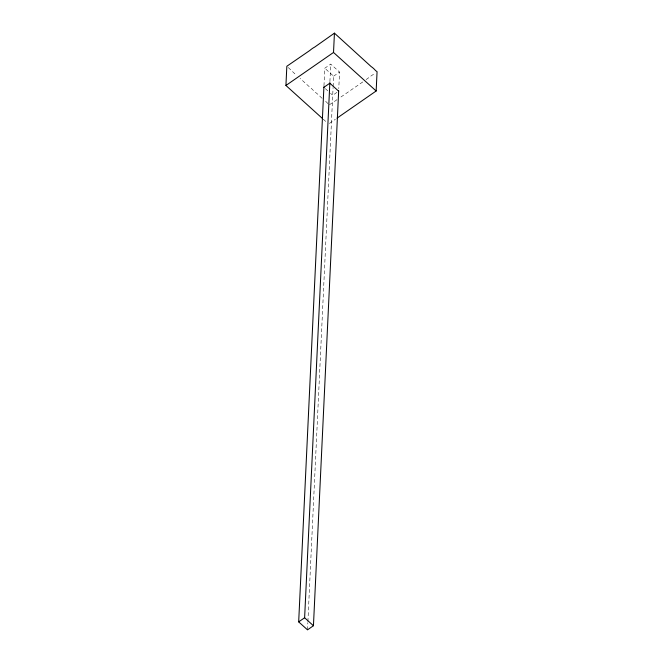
<?xml version="1.0" encoding="UTF-8"?>
<svg xmlns="http://www.w3.org/2000/svg" width="663" height="663" viewBox="0 0 663 663"><rect width="100%" height="100%" fill="white"/><g stroke="black" fill="none" stroke-linecap="round" stroke-linejoin="round"><path stroke-width="0.5" stroke-dasharray="3.31 2.49" d="M323.967 85.776L324.795 68.223L330.729 64.096L339.555 72.068L338.776 88.602M329.901 81.657L330.729 64.096M307.508 629.85L307.847 622.623M307.897 621.587L333.083 87.557M333.133 86.522L333.613 76.187L324.795 68.223M366.117 79.577L368.852 77.629A21.266 9.315 -47.9 0 1 373.775 74.206L375.415 73.071M333.613 76.187L339.555 72.068M336.953 92.356L332.718 95.298L330.505 93.301M340.956 96.989L363.921 81.168M329.42 123.426L335.37 119.299M329.478 104.713L336.033 100.403A19.136 8.379 -47.9 0 1 337.127 99.525M327.994 103.627L325.069 100.743M325.367 88.651L329.776 92.638M288.306 67.56L295.64 74.571M322.119 98.315L320.643 96.98A19.824 8.387 55.2 0 0 316.234 93.002L313.292 90.342A21.241 8.984 55.2 0 0 308.883 86.356L300.057 78.383M323.237 119.199L326.287 121.951"/><path stroke-width="0.99" d="M322.475 118.511L285.927 85.477L286.839 66.259L309.803 50.479A15.448 6.763 -47.9 0 1 314.726 47.065L334.434 33.15L371.181 66.615A12.249 5.18 55.2 0 1 375.589 70.601L377.073 71.67L376.161 90.988L337.069 118.113M338.677 90.665L313.442 625.731L307.508 629.85L298.681 621.877L323.917 86.812M313.442 625.731L304.624 617.759L329.851 82.693M376.161 90.988L333.522 52.46L334.434 33.15M285.927 85.477L333.522 52.46M323.892 87.325L329.834 83.207L338.652 91.179M298.681 621.877L304.624 617.759"/></g></svg>
